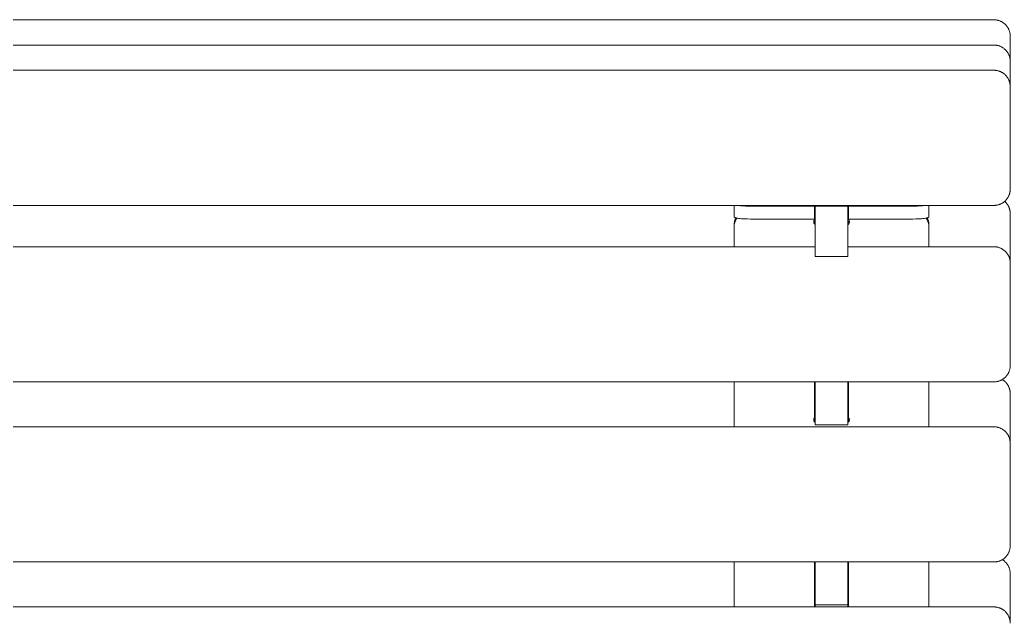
# Model space of a CAD drawing. Header units: millimetres. Extents: x -80 to 4518, y -398 to 2524.
# Drawn here: x 1391.8 to 1696.7, y 2295.6 to 2481.4 of the extents above; entities that cross this region are included whole.
import ezdxf

# ---------------------------------------------------------------- set-up
doc = ezdxf.new("R2010")
doc.units = ezdxf.units.MM
doc.layers.add('ZANO_R', color=7, linetype='Continuous', lineweight=0)

msp = doc.modelspace()

# ---------------------------------------------------------------- linework, layer by layer
at = {"layer": 'ZANO_R'}
for p, q in [((1103.86, 2481.4), (1397.77, 2481.4)), ((1397.77, 2481.4), (1691.68, 2481.4)), ((1691.68, 2481.4), (1691.85, 2481.4)), ((1691.85, 2481.4), (1692.02, 2481.39)), ((1692.02, 2481.39), (1692.19, 2481.38)), ((1692.19, 2481.38), (1692.36, 2481.35)), ((1692.36, 2481.35), (1692.53, 2481.33)), ((1692.53, 2481.33), (1692.69, 2481.3)), ((1692.69, 2481.3), (1692.86, 2481.26)), ((1692.86, 2481.26), (1693.02, 2481.22)), ((1693.02, 2481.22), (1693.19, 2481.17)), ((1693.19, 2481.17), (1693.35, 2481.11)), ((1693.35, 2481.11), (1693.51, 2481.05)), ((1693.51, 2481.05), (1693.67, 2480.99)), ((1693.67, 2480.99), (1693.82, 2480.92)), ((1693.82, 2480.92), (1693.98, 2480.84)), ((1693.98, 2480.84), (1694.13, 2480.76)), ((1694.13, 2480.76), (1694.27, 2480.67)), ((1694.27, 2480.67), (1694.42, 2480.58)), ((1694.42, 2480.58), (1694.56, 2480.49)), ((1694.56, 2480.49), (1694.7, 2480.39)), ((1694.7, 2480.39), (1694.83, 2480.28)), ((1694.83, 2480.28), (1694.96, 2480.17)), ((1694.96, 2480.17), (1695.09, 2480.06)), ((1695.09, 2480.06), (1695.21, 2479.94)), ((1695.21, 2479.94), (1695.33, 2479.81)), ((1695.33, 2479.81), (1695.44, 2479.69)), ((1695.44, 2479.69), (1695.55, 2479.56)), ((1695.55, 2479.56), (1695.66, 2479.42)), ((1695.66, 2479.42), (1695.76, 2479.28)), ((1695.76, 2479.28), (1695.86, 2479.14)), ((1695.86, 2479.14), (1695.95, 2479)), ((1695.95, 2479), (1696.03, 2478.85)), ((1696.03, 2478.85), (1696.12, 2478.7)), ((1696.12, 2478.7), (1696.19, 2478.55)), ((1696.19, 2478.55), (1696.26, 2478.39)), ((1696.26, 2478.39), (1696.33, 2478.24)), ((1696.33, 2478.24), (1696.39, 2478.08)), ((1696.39, 2478.08), (1696.44, 2477.91)), ((1696.44, 2477.91), (1696.49, 2477.75)), ((1696.49, 2477.75), (1696.53, 2477.59)), ((1696.53, 2477.59), (1696.57, 2477.42)), ((1696.57, 2477.42), (1696.6, 2477.25)), ((1696.6, 2477.25), (1696.63, 2477.08)), ((1696.63, 2477.08), (1696.65, 2476.91)), ((1696.65, 2476.91), (1696.66, 2476.74)), ((1696.66, 2476.74), (1696.67, 2476.57)), ((1696.67, 2476.57), (1696.68, 2476.4)), ((1696.68, 2472.52), (1696.68, 2476.4)), ((1103.86, 2473.63), (1397.77, 2473.63)), ((1397.77, 2473.63), (1691.68, 2473.63)), ((1691.68, 2473.63), (1691.85, 2473.63)), ((1691.85, 2473.63), (1692.02, 2473.62)), ((1692.02, 2473.62), (1692.19, 2473.61)), ((1692.19, 2473.61), (1692.36, 2473.59)), ((1692.36, 2473.59), (1692.53, 2473.56)), ((1692.53, 2473.56), (1692.69, 2473.53)), ((1692.69, 2473.53), (1692.86, 2473.49)), ((1692.86, 2473.49), (1693.02, 2473.45)), ((1693.02, 2473.45), (1693.19, 2473.4)), ((1693.19, 2473.4), (1693.35, 2473.34)), ((1693.35, 2473.34), (1693.51, 2473.28)), ((1693.51, 2473.28), (1693.67, 2473.22)), ((1693.67, 2473.22), (1693.82, 2473.15)), ((1693.82, 2473.15), (1693.98, 2473.07)), ((1693.98, 2473.07), (1694.13, 2472.99)), ((1694.13, 2472.99), (1694.27, 2472.9)), ((1694.27, 2472.9), (1694.42, 2472.81)), ((1694.42, 2472.81), (1694.56, 2472.72)), ((1694.56, 2472.72), (1694.7, 2472.62)), ((1694.7, 2472.62), (1694.83, 2472.51)), ((1694.83, 2472.51), (1694.96, 2472.4)), ((1694.96, 2472.4), (1695.09, 2472.29)), ((1695.09, 2472.29), (1695.21, 2472.17)), ((1695.21, 2472.17), (1695.33, 2472.05)), ((1695.33, 2472.05), (1695.44, 2471.92)), ((1695.44, 2471.92), (1695.55, 2471.79)), ((1695.55, 2471.79), (1695.66, 2471.65)), ((1695.66, 2471.65), (1695.76, 2471.52)), ((1695.76, 2471.52), (1695.86, 2471.37)), ((1695.86, 2471.37), (1695.95, 2471.23)), ((1695.95, 2471.23), (1696.03, 2471.08)), ((1696.03, 2471.08), (1696.12, 2470.93)), ((1696.12, 2470.93), (1696.19, 2470.78)), ((1696.19, 2470.78), (1696.26, 2470.62)), ((1696.26, 2470.62), (1696.33, 2470.47)), ((1696.33, 2470.47), (1696.39, 2470.31)), ((1696.39, 2470.31), (1696.44, 2470.14)), ((1696.44, 2470.14), (1696.49, 2469.98)), ((1696.49, 2469.98), (1696.53, 2469.82)), ((1696.53, 2469.82), (1696.57, 2469.65)), ((1696.57, 2469.65), (1696.6, 2469.48)), ((1696.68, 2468.75), (1696.68, 2472.52)), ((1696.6, 2469.48), (1696.63, 2469.31)), ((1696.63, 2469.31), (1696.65, 2469.14)), ((1696.65, 2469.14), (1696.66, 2468.97)), ((1696.66, 2468.97), (1696.67, 2468.8)), ((1696.67, 2468.8), (1696.68, 2468.63)), ((1696.68, 2464.75), (1696.68, 2468.63)), ((1103.86, 2465.86), (1397.77, 2465.86)), ((1397.77, 2465.86), (1691.68, 2465.86)), ((1691.68, 2465.86), (1691.85, 2465.86)), ((1691.85, 2465.86), (1692.02, 2465.85)), ((1692.02, 2465.85), (1692.19, 2465.84)), ((1692.19, 2465.84), (1692.36, 2465.82)), ((1692.36, 2465.82), (1692.53, 2465.79)), ((1692.53, 2465.79), (1692.69, 2465.76)), ((1692.69, 2465.76), (1692.86, 2465.72)), ((1692.86, 2465.72), (1693.02, 2465.68)), ((1693.02, 2465.68), (1693.19, 2465.63)), ((1693.19, 2465.63), (1693.35, 2465.57)), ((1693.35, 2465.57), (1693.51, 2465.51)), ((1693.51, 2465.51), (1693.67, 2465.45)), ((1693.67, 2465.45), (1693.82, 2465.38)), ((1693.82, 2465.38), (1693.98, 2465.3)), ((1693.98, 2465.3), (1694.13, 2465.22)), ((1694.13, 2465.22), (1694.27, 2465.14)), ((1694.27, 2465.14), (1694.42, 2465.04)), ((1694.42, 2465.04), (1694.56, 2464.95)), ((1694.56, 2464.95), (1694.7, 2464.85)), ((1694.7, 2464.85), (1694.83, 2464.74)), ((1694.83, 2464.74), (1694.96, 2464.63)), ((1694.96, 2464.63), (1695.09, 2464.52)), ((1695.09, 2464.52), (1695.21, 2464.4)), ((1695.21, 2464.4), (1695.33, 2464.28)), ((1695.33, 2464.28), (1695.44, 2464.15)), ((1695.44, 2464.15), (1695.55, 2464.02)), ((1695.55, 2464.02), (1695.66, 2463.88)), ((1695.66, 2463.88), (1695.76, 2463.75)), ((1695.76, 2463.75), (1695.86, 2463.61)), ((1695.86, 2463.61), (1695.95, 2463.46)), ((1696.68, 2460.98), (1696.68, 2464.75)), ((1695.95, 2463.46), (1696.03, 2463.31)), ((1696.03, 2463.31), (1696.12, 2463.16)), ((1696.12, 2463.16), (1696.19, 2463.01)), ((1696.19, 2463.01), (1696.26, 2462.86)), ((1696.26, 2462.86), (1696.33, 2462.7)), ((1696.33, 2462.7), (1696.39, 2462.54)), ((1696.39, 2462.54), (1696.44, 2462.38)), ((1696.44, 2462.38), (1696.49, 2462.21)), ((1696.49, 2462.21), (1696.53, 2462.05)), ((1696.53, 2462.05), (1696.57, 2461.88)), ((1696.57, 2461.88), (1696.6, 2461.71)), ((1696.6, 2461.71), (1696.63, 2461.54)), ((1696.63, 2461.54), (1696.65, 2461.37)), ((1696.65, 2461.37), (1696.66, 2461.2)), ((1696.66, 2461.2), (1696.67, 2461.03)), ((1696.67, 2461.03), (1696.68, 2460.86)), ((1696.68, 2456.98), (1696.68, 2460.86)), ((1696.68, 2429.25), (1696.68, 2456.98)), ((1696.12, 2426.95), (1696.03, 2426.8)), ((1696.19, 2427.1), (1696.12, 2426.95)), ((1696.26, 2427.26), (1696.19, 2427.1)), ((1696.33, 2427.41), (1696.26, 2427.26)), ((1696.39, 2427.57), (1696.33, 2427.41)), ((1696.44, 2427.74), (1696.39, 2427.57)), ((1696.49, 2427.9), (1696.44, 2427.74)), ((1696.53, 2428.07), (1696.49, 2427.9)), ((1696.57, 2428.23), (1696.53, 2428.07)), ((1696.6, 2428.4), (1696.57, 2428.23)), ((1696.63, 2428.57), (1696.6, 2428.4)), ((1696.65, 2428.74), (1696.63, 2428.57)), ((1696.66, 2428.91), (1696.65, 2428.74)), ((1696.67, 2429.08), (1696.66, 2428.91)), ((1696.68, 2429.25), (1696.67, 2429.08)), ((1397.77, 2424.25), (1103.86, 2424.25)), ((1691.68, 2424.25), (1397.77, 2424.25)), ((1611.68, 2420.75), (1611.68, 2424.25)), ((1612.96, 2424.25), (1613.7, 2424.16)), ((1613.7, 2424.16), (1614.44, 2424.09)), ((1614.44, 2424.09), (1615.19, 2424.05)), ((1615.19, 2424.05), (1615.93, 2424.02)), ((1615.93, 2424.02), (1616.68, 2424.02)), ((1616.68, 2424.02), (1636.48, 2424.02)), ((1636.48, 2424.02), (1636.48, 2424.25)), ((1636.48, 2424.02), (1636.48, 2420.06)), ((1636.68, 2424.02), (1636.68, 2424.25)), ((1636.68, 2411.15), (1636.68, 2424.02)), ((1646.68, 2424.02), (1636.68, 2424.02)), ((1646.68, 2424.02), (1646.68, 2424.25)), ((1646.68, 2411.15), (1646.68, 2424.02)), ((1646.88, 2424.25), (1646.88, 2424.02)), ((1646.88, 2420.06), (1646.88, 2424.02)), ((1646.88, 2424.02), (1666.68, 2424.02)), ((1666.68, 2424.02), (1667.42, 2424.02)), ((1667.42, 2424.02), (1668.16, 2424.05)), ((1668.16, 2424.05), (1668.91, 2424.09)), ((1668.91, 2424.09), (1669.65, 2424.16)), ((1669.65, 2424.16), (1670.39, 2424.25)), ((1671.68, 2424.25), (1671.68, 2420.75)), ((1691.85, 2424.25), (1691.68, 2424.25)), ((1692.02, 2424.26), (1691.85, 2424.25)), ((1692.19, 2424.28), (1692.02, 2424.26)), ((1692.36, 2424.3), (1692.19, 2424.28)), ((1692.53, 2424.32), (1692.36, 2424.3)), ((1692.69, 2424.35), (1692.53, 2424.32)), ((1692.86, 2424.39), (1692.69, 2424.35)), ((1693.02, 2424.43), (1692.86, 2424.39)), ((1693.19, 2424.48), (1693.02, 2424.43)), ((1693.35, 2424.54), (1693.19, 2424.48)), ((1693.51, 2424.6), (1693.35, 2424.54)), ((1693.67, 2424.66), (1693.51, 2424.6)), ((1693.82, 2424.73), (1693.67, 2424.66)), ((1693.98, 2424.81), (1693.82, 2424.73)), ((1694.13, 2424.89), (1693.98, 2424.81)), ((1694.27, 2424.98), (1694.13, 2424.89)), ((1694.42, 2425.07), (1694.27, 2424.98)), ((1694.56, 2425.16), (1694.42, 2425.07)), ((1694.7, 2425.27), (1694.56, 2425.16)), ((1694.83, 2425.37), (1694.7, 2425.27)), ((1694.96, 2425.48), (1694.83, 2425.37)), ((1695.09, 2425.6), (1694.96, 2425.48)), ((1695.01, 2425.52), (1695.13, 2425.41)), ((1695.21, 2425.71), (1695.09, 2425.6)), ((1695.13, 2425.41), (1695.25, 2425.29)), ((1695.33, 2425.84), (1695.21, 2425.71)), ((1695.25, 2425.29), (1695.37, 2425.17)), ((1695.44, 2425.96), (1695.33, 2425.84)), ((1695.37, 2425.17), (1695.48, 2425.04)), ((1695.55, 2426.09), (1695.44, 2425.96)), ((1695.48, 2425.04), (1695.59, 2424.91)), ((1695.66, 2426.23), (1695.55, 2426.09)), ((1695.59, 2424.91), (1695.69, 2424.78)), ((1695.76, 2426.37), (1695.66, 2426.23)), ((1695.69, 2424.78), (1695.79, 2424.64)), ((1695.86, 2426.51), (1695.76, 2426.37)), ((1695.79, 2424.64), (1695.88, 2424.5)), ((1695.95, 2426.65), (1695.86, 2426.51)), ((1695.88, 2424.5), (1695.97, 2424.36)), ((1696.03, 2426.8), (1695.95, 2426.65)), ((1695.97, 2424.36), (1696.05, 2424.21)), ((1696.05, 2424.21), (1696.13, 2424.06)), ((1696.13, 2424.06), (1696.21, 2423.91)), ((1696.21, 2423.91), (1696.27, 2423.76)), ((1696.27, 2423.76), (1696.34, 2423.6)), ((1696.34, 2423.6), (1696.4, 2423.45)), ((1696.4, 2423.45), (1696.45, 2423.29)), ((1696.45, 2423.29), (1696.5, 2423.12)), ((1696.5, 2423.12), (1696.54, 2422.96)), ((1696.54, 2422.96), (1696.57, 2422.8)), ((1696.57, 2422.8), (1696.61, 2422.63)), ((1696.61, 2422.63), (1696.63, 2422.47)), ((1696.63, 2422.47), (1696.65, 2422.3)), ((1696.65, 2422.3), (1696.66, 2422.13)), ((1696.66, 2422.13), (1696.67, 2421.96)), ((1696.67, 2421.96), (1696.68, 2421.79)), ((1696.68, 2417.91), (1696.68, 2421.79)), ((1611.68, 2420.75), (1611.68, 2420.75)), ((1611.68, 2420.75), (1611.68, 2420.74)), ((1611.68, 2420.74), (1611.68, 2420.74)), ((1611.68, 2420.74), (1611.68, 2420.74)), ((1611.68, 2420.74), (1611.68, 2420.73)), ((1611.68, 2420.73), (1611.68, 2420.73)), ((1611.68, 2420.73), (1611.68, 2420.73)), ((1611.68, 2420.73), (1611.68, 2420.72)), ((1611.68, 2420.72), (1611.68, 2420.72)), ((1611.68, 2420.72), (1611.68, 2420.71)), ((1611.68, 2420.71), (1611.69, 2420.71)), ((1611.68, 2418.27), (1611.69, 2418.43)), ((1611.68, 2418.11), (1611.68, 2418.27)), ((1611.68, 2417.66), (1611.68, 2418.11)), ((1611.68, 2417.72), (1611.69, 2417.88)), ((1611.69, 2420.71), (1611.69, 2420.71)), ((1611.69, 2420.71), (1611.69, 2420.7)), ((1611.69, 2420.7), (1611.69, 2420.7)), ((1611.69, 2420.7), (1611.69, 2420.69)), ((1611.69, 2420.69), (1611.7, 2420.69)), ((1611.69, 2418.43), (1611.7, 2418.59)), ((1611.69, 2417.88), (1611.7, 2418.05)), ((1611.7, 2420.69), (1611.7, 2420.69)), ((1611.7, 2420.69), (1611.7, 2420.68)), ((1611.7, 2420.68), (1611.7, 2420.68)), ((1611.7, 2420.68), (1611.71, 2420.67)), ((1611.7, 2418.59), (1611.72, 2418.75)), ((1611.7, 2418.05), (1611.72, 2418.21)), ((1611.71, 2420.67), (1611.71, 2420.67)), ((1611.71, 2420.67), (1611.71, 2420.67)), ((1611.71, 2420.67), (1611.72, 2420.66)), ((1611.72, 2420.66), (1611.72, 2420.66)), ((1611.72, 2420.66), (1611.73, 2420.65)), ((1611.72, 2418.75), (1611.74, 2418.91)), ((1611.72, 2418.21), (1611.75, 2418.38)), ((1611.73, 2420.65), (1611.73, 2420.65)), ((1611.73, 2420.65), (1611.73, 2420.65)), ((1611.73, 2420.65), (1611.74, 2420.64)), ((1611.74, 2420.64), (1611.74, 2420.64)), ((1611.74, 2420.64), (1611.75, 2420.63)), ((1611.74, 2418.91), (1611.77, 2419.07)), ((1611.75, 2420.63), (1611.76, 2420.63)), ((1611.75, 2418.38), (1611.78, 2418.54)), ((1611.76, 2420.63), (1611.77, 2420.62)), ((1611.77, 2420.62), (1611.78, 2420.61)), ((1611.77, 2419.07), (1611.8, 2419.23)), ((1611.78, 2420.61), (1611.79, 2420.6)), ((1611.78, 2418.54), (1611.81, 2418.7)), ((1611.79, 2420.6), (1611.81, 2420.59)), ((1611.8, 2419.23), (1611.84, 2419.38)), ((1611.81, 2420.59), (1611.82, 2420.59)), ((1611.81, 2418.7), (1611.85, 2418.86)), ((1611.82, 2420.59), (1611.84, 2420.58)), ((1611.84, 2420.58), (1611.85, 2420.57)), ((1611.84, 2419.38), (1611.89, 2419.54)), ((1611.85, 2420.57), (1611.87, 2420.56)), ((1611.85, 2418.86), (1611.9, 2419.02)), ((1611.87, 2420.56), (1611.9, 2420.55)), ((1611.89, 2419.54), (1611.94, 2419.69)), ((1611.9, 2420.55), (1611.94, 2420.53)), ((1611.9, 2419.02), (1611.95, 2419.18)), ((1611.94, 2420.53), (1611.98, 2420.51)), ((1611.94, 2419.69), (1611.99, 2419.84)), ((1611.95, 2419.18), (1612.01, 2419.34)), ((1611.98, 2420.51), (1612.03, 2420.5)), ((1611.99, 2419.84), (1612.05, 2419.99)), ((1612.01, 2419.34), (1612.07, 2419.49)), ((1612.03, 2420.5), (1612.07, 2420.48)), ((1612.05, 2419.99), (1612.12, 2420.14)), ((1612.07, 2420.48), (1612.12, 2420.47)), ((1612.07, 2419.49), (1612.14, 2419.64)), ((1612.12, 2420.47), (1612.23, 2420.43)), ((1612.12, 2420.14), (1612.18, 2420.28)), ((1612.14, 2419.64), (1612.22, 2419.79)), ((1612.18, 2420.28), (1612.26, 2420.43)), ((1612.22, 2419.79), (1612.29, 2419.94)), ((1612.23, 2420.43), (1612.36, 2420.4)), ((1612.29, 2419.94), (1612.38, 2420.08)), ((1612.36, 2420.4), (1612.49, 2420.37)), ((1612.38, 2420.08), (1612.46, 2420.22)), ((1612.46, 2420.22), (1612.56, 2420.36)), ((1612.49, 2420.37), (1612.64, 2420.34)), ((1612.64, 2420.34), (1612.79, 2420.32)), ((1612.79, 2420.32), (1613.14, 2420.26)), ((1613.14, 2420.26), (1613.52, 2420.21)), ((1613.52, 2420.21), (1613.94, 2420.17)), ((1613.94, 2420.17), (1614.38, 2420.14)), ((1614.38, 2420.14), (1614.84, 2420.11)), ((1614.84, 2420.11), (1615.77, 2420.07)), ((1615.77, 2420.07), (1616.68, 2420.06)), ((1616.68, 2420.06), (1636.48, 2420.06)), ((1636.19, 2419.24), (1636.18, 2419.21)), ((1636.18, 2419.21), (1636.18, 2419.17)), ((1636.18, 2419.17), (1636.18, 2419.14)), ((1636.18, 2419.14), (1636.18, 2419.1)), ((1636.18, 2419.1), (1636.19, 2419.07)), ((1636.2, 2419.31), (1636.19, 2419.27)), ((1636.19, 2419.27), (1636.19, 2419.24)), ((1636.19, 2419.07), (1636.19, 2419.04)), ((1636.19, 2419.04), (1636.19, 2419)), ((1636.19, 2419), (1636.2, 2418.97)), ((1636.21, 2419.37), (1636.2, 2419.34)), ((1636.2, 2419.34), (1636.2, 2419.31)), ((1636.2, 2418.97), (1636.21, 2418.93)), ((1636.22, 2419.41), (1636.21, 2419.37)), ((1636.21, 2418.93), (1636.21, 2418.9)), ((1636.21, 2418.9), (1636.22, 2418.87)), ((1636.23, 2419.44), (1636.22, 2419.41)), ((1636.22, 2419.42), (1636.23, 2419.39)), ((1636.22, 2418.87), (1636.23, 2418.84)), ((1636.24, 2419.47), (1636.23, 2419.44)), ((1636.23, 2419.39), (1636.24, 2419.36)), ((1636.23, 2418.84), (1636.24, 2418.8)), ((1636.25, 2419.5), (1636.24, 2419.47)), ((1636.24, 2419.36), (1636.26, 2419.33)), ((1636.24, 2418.8), (1636.26, 2418.77)), ((1636.26, 2419.54), (1636.25, 2419.5)), ((1636.28, 2419.57), (1636.26, 2419.54)), ((1636.26, 2419.33), (1636.27, 2419.29)), ((1636.26, 2418.77), (1636.27, 2418.74)), ((1636.27, 2419.29), (1636.29, 2419.26)), ((1636.27, 2418.74), (1636.28, 2418.71)), ((1636.29, 2419.6), (1636.28, 2419.57)), ((1636.28, 2418.71), (1636.3, 2418.68)), ((1636.31, 2419.63), (1636.29, 2419.6)), ((1636.29, 2419.26), (1636.3, 2419.23)), ((1636.3, 2419.23), (1636.32, 2419.2)), ((1636.3, 2418.68), (1636.32, 2418.65)), ((1636.33, 2419.66), (1636.31, 2419.63)), ((1636.32, 2419.2), (1636.34, 2419.17)), ((1636.32, 2418.65), (1636.33, 2418.62)), ((1636.35, 2419.69), (1636.33, 2419.66)), ((1636.33, 2418.62), (1636.35, 2418.59)), ((1636.34, 2419.17), (1636.35, 2419.15)), ((1636.37, 2419.71), (1636.35, 2419.69)), ((1636.35, 2419.15), (1636.37, 2419.12)), ((1636.35, 2418.59), (1636.37, 2418.56)), ((1636.39, 2419.74), (1636.37, 2419.71)), ((1636.37, 2419.12), (1636.39, 2419.09)), ((1636.37, 2418.56), (1636.39, 2418.54)), ((1636.41, 2419.77), (1636.39, 2419.74)), ((1636.39, 2419.09), (1636.42, 2419.06)), ((1636.39, 2418.54), (1636.42, 2418.51)), ((1636.43, 2419.79), (1636.41, 2419.77)), ((1636.42, 2419.06), (1636.44, 2419.04)), ((1636.42, 2418.51), (1636.44, 2418.48)), ((1636.45, 2419.82), (1636.43, 2419.79)), ((1636.44, 2419.04), (1636.46, 2419.01)), ((1636.44, 2418.48), (1636.46, 2418.46)), ((1636.48, 2419.84), (1636.45, 2419.82)), ((1636.46, 2419.01), (1636.49, 2418.99)), ((1636.46, 2418.46), (1636.49, 2418.43)), ((1636.48, 2420.06), (1636.48, 2419.84)), ((1636.49, 2418.99), (1636.51, 2418.97)), ((1636.49, 2418.43), (1636.51, 2418.41)), ((1636.51, 2418.97), (1636.54, 2418.94)), ((1636.51, 2418.41), (1636.54, 2418.39)), ((1636.54, 2418.94), (1636.56, 2418.92)), ((1636.54, 2418.39), (1636.56, 2418.37)), ((1636.56, 2418.92), (1636.59, 2418.9)), ((1636.56, 2418.37), (1636.59, 2418.35)), ((1636.59, 2418.9), (1636.62, 2418.88)), ((1636.59, 2418.35), (1636.62, 2418.33)), ((1636.62, 2418.88), (1636.65, 2418.86)), ((1636.62, 2418.33), (1636.65, 2418.31)), ((1636.65, 2418.86), (1636.68, 2418.85)), ((1636.65, 2418.31), (1636.68, 2418.29)), ((1646.68, 2418.85), (1646.71, 2418.86)), ((1646.68, 2418.29), (1646.71, 2418.31)), ((1646.71, 2418.86), (1646.73, 2418.88)), ((1646.71, 2418.31), (1646.73, 2418.33)), ((1646.73, 2418.88), (1646.76, 2418.9)), ((1646.73, 2418.33), (1646.76, 2418.35)), ((1646.76, 2418.9), (1646.79, 2418.92)), ((1646.76, 2418.35), (1646.79, 2418.37)), ((1646.79, 2418.92), (1646.82, 2418.94)), ((1646.79, 2418.37), (1646.82, 2418.39)), ((1646.82, 2418.94), (1646.84, 2418.97)), ((1646.82, 2418.39), (1646.84, 2418.41)), ((1646.84, 2418.97), (1646.87, 2418.99)), ((1646.84, 2418.41), (1646.87, 2418.43)), ((1646.87, 2418.99), (1646.89, 2419.01)), ((1646.87, 2418.43), (1646.89, 2418.46)), ((1646.88, 2419.84), (1646.88, 2420.06)), ((1646.88, 2420.06), (1666.68, 2420.06)), ((1646.9, 2419.82), (1646.88, 2419.84)), ((1646.89, 2419.01), (1646.91, 2419.04)), ((1646.89, 2418.46), (1646.91, 2418.48)), ((1646.92, 2419.79), (1646.9, 2419.82)), ((1646.91, 2419.04), (1646.94, 2419.06)), ((1646.91, 2418.48), (1646.94, 2418.51)), ((1646.94, 2419.77), (1646.92, 2419.79)), ((1646.97, 2419.74), (1646.94, 2419.77)), ((1646.94, 2419.06), (1646.96, 2419.09)), ((1646.94, 2418.51), (1646.96, 2418.54)), ((1646.96, 2419.09), (1646.98, 2419.12)), ((1646.96, 2418.54), (1646.98, 2418.56)), ((1646.99, 2419.71), (1646.97, 2419.74)), ((1646.98, 2419.12), (1647, 2419.15)), ((1646.98, 2418.56), (1647, 2418.59)), ((1647.01, 2419.69), (1646.99, 2419.71)), ((1647, 2419.15), (1647.02, 2419.17)), ((1647, 2418.59), (1647.02, 2418.62)), ((1647.02, 2419.66), (1647.01, 2419.69)), ((1647.04, 2419.63), (1647.02, 2419.66)), ((1647.02, 2419.17), (1647.03, 2419.2)), ((1647.02, 2418.62), (1647.03, 2418.65)), ((1647.03, 2419.2), (1647.05, 2419.23)), ((1647.06, 2419.6), (1647.04, 2419.63)), ((1647.03, 2418.65), (1647.05, 2418.68)), ((1647.05, 2419.23), (1647.07, 2419.26)), ((1647.05, 2418.68), (1647.07, 2418.71)), ((1647.07, 2419.57), (1647.06, 2419.6)), ((1647.09, 2419.54), (1647.07, 2419.57)), ((1647.07, 2419.26), (1647.08, 2419.29)), ((1647.07, 2418.71), (1647.08, 2418.74)), ((1647.08, 2419.29), (1647.09, 2419.33)), ((1647.08, 2418.74), (1647.1, 2418.77)), ((1647.1, 2419.5), (1647.09, 2419.54)), ((1647.09, 2419.33), (1647.11, 2419.36)), ((1647.11, 2419.47), (1647.1, 2419.5)), ((1647.1, 2418.77), (1647.11, 2418.8)), ((1647.12, 2419.44), (1647.11, 2419.47)), ((1647.11, 2419.36), (1647.12, 2419.39)), ((1647.11, 2418.8), (1647.12, 2418.84)), ((1647.13, 2419.41), (1647.12, 2419.44)), ((1647.12, 2419.39), (1647.13, 2419.42)), ((1647.12, 2418.84), (1647.13, 2418.87)), ((1647.14, 2419.37), (1647.13, 2419.41)), ((1647.13, 2418.87), (1647.14, 2418.9)), ((1647.15, 2419.34), (1647.14, 2419.37)), ((1647.14, 2418.9), (1647.15, 2418.93)), ((1647.15, 2419.31), (1647.15, 2419.34)), ((1647.16, 2419.27), (1647.15, 2419.31)), ((1647.15, 2418.97), (1647.16, 2419)), ((1647.15, 2418.93), (1647.15, 2418.97)), ((1647.16, 2419.24), (1647.16, 2419.27)), ((1647.17, 2419.21), (1647.16, 2419.24)), ((1647.16, 2419.04), (1647.17, 2419.07)), ((1647.16, 2419), (1647.16, 2419.04)), ((1647.17, 2419.17), (1647.17, 2419.21)), ((1647.17, 2419.14), (1647.17, 2419.17)), ((1647.17, 2419.1), (1647.17, 2419.14)), ((1647.17, 2419.07), (1647.17, 2419.1)), ((1666.68, 2420.06), (1667.59, 2420.07)), ((1667.59, 2420.07), (1668.52, 2420.11)), ((1668.52, 2420.11), (1668.97, 2420.14)), ((1668.97, 2420.14), (1669.41, 2420.17)), ((1669.41, 2420.17), (1669.83, 2420.21)), ((1669.83, 2420.21), (1670.21, 2420.26)), ((1670.21, 2420.26), (1670.56, 2420.32)), ((1670.56, 2420.32), (1670.71, 2420.34)), ((1670.71, 2420.34), (1670.86, 2420.37)), ((1670.8, 2420.36), (1670.89, 2420.22)), ((1670.86, 2420.37), (1671, 2420.4)), ((1670.89, 2420.22), (1670.98, 2420.08)), ((1670.98, 2420.08), (1671.06, 2419.94)), ((1671, 2420.4), (1671.12, 2420.43)), ((1671.06, 2419.94), (1671.14, 2419.79)), ((1671.09, 2420.43), (1671.17, 2420.28)), ((1671.12, 2420.43), (1671.23, 2420.47)), ((1671.14, 2419.79), (1671.21, 2419.64)), ((1671.17, 2420.28), (1671.24, 2420.14)), ((1671.21, 2419.64), (1671.28, 2419.49)), ((1671.23, 2420.47), (1671.28, 2420.48)), ((1671.24, 2420.14), (1671.3, 2419.99)), ((1671.28, 2420.48), (1671.32, 2420.5)), ((1671.28, 2419.49), (1671.34, 2419.34)), ((1671.3, 2419.99), (1671.36, 2419.84)), ((1671.32, 2420.5), (1671.37, 2420.51)), ((1671.34, 2419.34), (1671.4, 2419.18)), ((1671.36, 2419.84), (1671.41, 2419.69)), ((1671.37, 2420.51), (1671.41, 2420.53)), ((1671.4, 2419.18), (1671.45, 2419.02)), ((1671.41, 2420.53), (1671.45, 2420.55)), ((1671.41, 2419.69), (1671.46, 2419.54)), ((1671.45, 2420.55), (1671.48, 2420.56)), ((1671.45, 2419.02), (1671.5, 2418.86)), ((1671.46, 2419.54), (1671.51, 2419.38)), ((1671.48, 2420.56), (1671.5, 2420.57)), ((1671.5, 2420.57), (1671.51, 2420.58)), ((1671.5, 2418.86), (1671.54, 2418.7)), ((1671.51, 2420.58), (1671.53, 2420.59)), ((1671.51, 2419.38), (1671.55, 2419.23)), ((1671.53, 2420.59), (1671.54, 2420.59)), ((1671.54, 2420.59), (1671.56, 2420.6)), ((1671.54, 2418.7), (1671.58, 2418.54)), ((1671.55, 2419.23), (1671.58, 2419.07)), ((1671.56, 2420.6), (1671.57, 2420.61)), ((1671.57, 2420.61), (1671.58, 2420.62)), ((1671.58, 2420.62), (1671.59, 2420.63)), ((1671.58, 2419.07), (1671.61, 2418.91)), ((1671.58, 2418.54), (1671.61, 2418.38)), ((1671.59, 2420.63), (1671.6, 2420.63)), ((1671.6, 2420.63), (1671.61, 2420.64)), ((1671.61, 2420.64), (1671.62, 2420.65)), ((1671.61, 2420.64), (1671.61, 2420.64)), ((1671.61, 2418.91), (1671.63, 2418.75)), ((1671.61, 2418.38), (1671.63, 2418.21)), ((1671.62, 2420.65), (1671.62, 2420.65)), ((1671.62, 2420.65), (1671.63, 2420.65)), ((1671.63, 2420.66), (1671.64, 2420.67)), ((1671.63, 2420.65), (1671.63, 2420.66)), ((1671.63, 2420.66), (1671.63, 2420.66)), ((1671.63, 2418.75), (1671.65, 2418.59)), ((1671.63, 2418.21), (1671.65, 2418.05)), ((1671.64, 2420.67), (1671.65, 2420.68)), ((1671.64, 2420.67), (1671.64, 2420.67)), ((1671.64, 2420.67), (1671.64, 2420.67)), ((1671.65, 2420.68), (1671.65, 2420.69)), ((1671.65, 2420.69), (1671.66, 2420.69)), ((1671.65, 2420.68), (1671.65, 2420.68)), ((1671.65, 2418.59), (1671.67, 2418.43)), ((1671.65, 2418.05), (1671.66, 2417.88)), ((1671.66, 2420.7), (1671.66, 2420.71)), ((1671.66, 2420.71), (1671.67, 2420.71)), ((1671.66, 2420.69), (1671.66, 2420.7)), ((1671.66, 2420.7), (1671.66, 2420.7)), ((1671.66, 2420.69), (1671.66, 2420.69)), ((1671.66, 2417.88), (1671.67, 2417.72)), ((1671.67, 2420.73), (1671.67, 2420.74)), ((1671.67, 2420.74), (1671.68, 2420.74)), ((1671.67, 2420.72), (1671.67, 2420.73)), ((1671.67, 2420.73), (1671.67, 2420.73)), ((1671.67, 2420.73), (1671.67, 2420.73)), ((1671.67, 2420.71), (1671.67, 2420.72)), ((1671.67, 2420.72), (1671.67, 2420.72)), ((1671.67, 2420.71), (1671.67, 2420.71)), ((1671.67, 2418.43), (1671.67, 2418.27)), ((1671.67, 2418.27), (1671.68, 2418.11)), ((1671.68, 2420.74), (1671.68, 2420.75)), ((1671.68, 2420.75), (1671.68, 2420.75)), ((1671.68, 2420.74), (1671.68, 2420.74)), ((1671.68, 2418.11), (1671.68, 2417.66)), ((1696.68, 2406.65), (1696.68, 2417.91)), ((1611.68, 2417.55), (1611.68, 2417.72)), ((1611.68, 2411.53), (1611.68, 2417.55)), ((1671.67, 2417.72), (1671.68, 2417.55)), ((1671.68, 2417.55), (1671.68, 2411.53)), ((1158.86, 2411.53), (1397.77, 2411.53)), ((1397.77, 2411.53), (1636.68, 2411.53)), ((1636.68, 2409.29), (1636.68, 2411.15)), ((1636.68, 2408.73), (1636.68, 2409.29)), ((1636.68, 2408.6), (1636.68, 2408.73)), ((1646.68, 2411.53), (1691.68, 2411.53)), ((1646.68, 2409.29), (1646.68, 2411.15)), ((1646.68, 2408.73), (1646.68, 2409.29)), ((1646.68, 2408.6), (1646.68, 2408.73)), ((1691.68, 2411.53), (1691.85, 2411.53)), ((1691.85, 2411.53), (1692.02, 2411.52)), ((1692.02, 2411.52), (1692.19, 2411.51)), ((1692.19, 2411.51), (1692.36, 2411.49)), ((1692.36, 2411.49), (1692.53, 2411.46)), ((1692.53, 2411.46), (1692.69, 2411.43)), ((1692.69, 2411.43), (1692.86, 2411.39)), ((1692.86, 2411.39), (1693.02, 2411.35)), ((1693.02, 2411.35), (1693.19, 2411.3)), ((1693.19, 2411.3), (1693.35, 2411.24)), ((1693.35, 2411.24), (1693.51, 2411.19)), ((1693.51, 2411.19), (1693.67, 2411.12)), ((1693.67, 2411.12), (1693.82, 2411.05)), ((1693.82, 2411.05), (1693.98, 2410.97)), ((1693.98, 2410.97), (1694.13, 2410.89)), ((1694.13, 2410.89), (1694.27, 2410.81)), ((1694.27, 2410.81), (1694.42, 2410.71)), ((1694.42, 2410.71), (1694.56, 2410.62)), ((1694.56, 2410.62), (1694.7, 2410.52)), ((1694.7, 2410.52), (1694.83, 2410.41)), ((1694.83, 2410.41), (1694.96, 2410.3)), ((1694.96, 2410.3), (1695.09, 2410.19)), ((1695.09, 2410.19), (1695.21, 2410.07)), ((1695.21, 2410.07), (1695.33, 2409.95)), ((1695.33, 2409.95), (1695.44, 2409.82)), ((1695.44, 2409.82), (1695.55, 2409.69)), ((1695.55, 2409.69), (1695.66, 2409.55)), ((1695.66, 2409.55), (1695.76, 2409.42)), ((1695.76, 2409.42), (1695.86, 2409.28)), ((1695.86, 2409.28), (1695.95, 2409.13)), ((1695.95, 2409.13), (1696.03, 2408.98)), ((1696.03, 2408.98), (1696.12, 2408.83)), ((1696.12, 2408.83), (1696.19, 2408.68)), ((1696.19, 2408.68), (1696.26, 2408.53)), ((1636.68, 2408.57), (1636.68, 2408.6)), ((1636.68, 2408.56), (1636.68, 2408.57)), ((1636.68, 2408.56), (1646.68, 2408.56)), ((1636.68, 2408.56), (1636.68, 2408.56)), ((1636.68, 2408.56), (1636.68, 2408.56)), ((1636.68, 2408.56), (1636.68, 2408.56)), ((1636.68, 2408.56), (1636.68, 2408.56)), ((1646.68, 2408.57), (1646.68, 2408.6)), ((1646.68, 2408.56), (1646.68, 2408.57)), ((1646.68, 2408.56), (1646.68, 2408.56)), ((1646.68, 2408.56), (1646.68, 2408.56)), ((1646.68, 2408.56), (1646.68, 2408.56)), ((1646.68, 2408.56), (1646.68, 2408.56)), ((1696.26, 2408.53), (1696.33, 2408.37)), ((1696.33, 2408.37), (1696.39, 2408.21)), ((1696.39, 2408.21), (1696.44, 2408.05)), ((1696.44, 2408.05), (1696.49, 2407.88)), ((1696.49, 2407.88), (1696.53, 2407.72)), ((1696.53, 2407.72), (1696.57, 2407.55)), ((1696.57, 2407.55), (1696.6, 2407.38)), ((1696.6, 2407.38), (1696.63, 2407.21)), ((1696.63, 2407.21), (1696.65, 2407.05)), ((1696.65, 2407.05), (1696.66, 2406.87)), ((1696.66, 2406.87), (1696.67, 2406.7)), ((1696.67, 2406.7), (1696.68, 2406.53)), ((1696.68, 2402.65), (1696.68, 2406.53)), ((1696.68, 2374.92), (1696.68, 2402.65)), ((1695.76, 2372.04), (1695.66, 2371.9)), ((1695.86, 2372.18), (1695.76, 2372.04)), ((1695.95, 2372.32), (1695.86, 2372.18)), ((1696.03, 2372.47), (1695.95, 2372.32)), ((1696.12, 2372.62), (1696.03, 2372.47)), ((1696.19, 2372.77), (1696.12, 2372.62)), ((1696.26, 2372.93), (1696.19, 2372.77)), ((1696.33, 2373.09), (1696.26, 2372.93)), ((1696.39, 2373.25), (1696.33, 2373.09)), ((1696.44, 2373.41), (1696.39, 2373.25)), ((1696.49, 2373.57), (1696.44, 2373.41)), ((1696.53, 2373.74), (1696.49, 2373.57)), ((1696.57, 2373.9), (1696.53, 2373.74)), ((1696.6, 2374.07), (1696.57, 2373.9)), ((1696.63, 2374.24), (1696.6, 2374.07)), ((1696.65, 2374.41), (1696.63, 2374.24)), ((1696.66, 2374.58), (1696.65, 2374.41)), ((1696.67, 2374.75), (1696.66, 2374.58)), ((1696.68, 2374.92), (1696.67, 2374.75)), ((1397.77, 2369.92), (1103.86, 2369.92)), ((1691.68, 2369.92), (1397.77, 2369.92)), ((1611.68, 2369.92), (1611.68, 2356.08)), ((1636.48, 2358.91), (1636.48, 2369.92)), ((1636.68, 2369.2), (1636.68, 2369.92)), ((1636.68, 2359.29), (1636.68, 2369.2)), ((1646.68, 2369.2), (1646.68, 2369.92)), ((1646.68, 2359.29), (1646.68, 2369.2)), ((1646.88, 2369.92), (1646.88, 2358.91)), ((1671.68, 2356.08), (1671.68, 2369.92)), ((1691.85, 2369.92), (1691.68, 2369.92)), ((1692.02, 2369.93), (1691.85, 2369.92)), ((1692.19, 2369.95), (1692.02, 2369.93)), ((1692.36, 2369.97), (1692.19, 2369.95)), ((1692.53, 2369.99), (1692.36, 2369.97)), ((1692.69, 2370.02), (1692.53, 2369.99)), ((1692.86, 2370.06), (1692.69, 2370.02)), ((1693.02, 2370.11), (1692.86, 2370.06)), ((1693.19, 2370.15), (1693.02, 2370.11)), ((1693.35, 2370.21), (1693.19, 2370.15)), ((1693.51, 2370.27), (1693.35, 2370.21)), ((1693.67, 2370.33), (1693.51, 2370.27)), ((1693.82, 2370.4), (1693.67, 2370.33)), ((1693.98, 2370.48), (1693.82, 2370.4)), ((1694.13, 2370.56), (1693.98, 2370.48)), ((1694.27, 2370.65), (1694.13, 2370.56)), ((1694.24, 2370.63), (1694.39, 2370.54)), ((1694.42, 2370.74), (1694.27, 2370.65)), ((1694.39, 2370.54), (1694.53, 2370.44)), ((1694.56, 2370.84), (1694.42, 2370.74)), ((1694.53, 2370.44), (1694.67, 2370.34)), ((1694.7, 2370.94), (1694.56, 2370.84)), ((1694.67, 2370.34), (1694.81, 2370.24)), ((1694.83, 2371.04), (1694.7, 2370.94)), ((1694.81, 2370.24), (1694.94, 2370.13)), ((1694.96, 2371.15), (1694.83, 2371.04)), ((1694.94, 2370.13), (1695.07, 2370.01)), ((1695.09, 2371.27), (1694.96, 2371.15)), ((1695.07, 2370.01), (1695.19, 2369.89)), ((1695.21, 2371.38), (1695.09, 2371.27)), ((1695.19, 2369.89), (1695.31, 2369.77)), ((1695.33, 2371.51), (1695.21, 2371.38)), ((1695.31, 2369.77), (1695.43, 2369.64)), ((1695.44, 2371.63), (1695.33, 2371.51)), ((1695.43, 2369.64), (1695.54, 2369.51)), ((1695.55, 2371.76), (1695.44, 2371.63)), ((1695.54, 2369.51), (1695.65, 2369.38)), ((1695.66, 2371.9), (1695.55, 2371.76)), ((1695.65, 2369.38), (1695.75, 2369.24)), ((1695.75, 2369.24), (1695.84, 2369.1)), ((1695.84, 2369.1), (1695.94, 2368.95)), ((1695.94, 2368.95), (1696.02, 2368.8)), ((1696.02, 2368.8), (1696.11, 2368.65)), ((1696.11, 2368.65), (1696.18, 2368.5)), ((1696.18, 2368.5), (1696.26, 2368.34)), ((1696.26, 2368.34), (1696.32, 2368.18)), ((1696.32, 2368.18), (1696.38, 2368.02)), ((1696.38, 2368.02), (1696.44, 2367.86)), ((1696.44, 2367.86), (1696.49, 2367.69)), ((1696.49, 2367.69), (1696.53, 2367.53)), ((1696.53, 2367.53), (1696.57, 2367.36)), ((1696.57, 2367.36), (1696.6, 2367.19)), ((1696.6, 2367.19), (1696.63, 2367.02)), ((1696.63, 2367.02), (1696.65, 2366.85)), ((1696.65, 2366.85), (1696.66, 2366.68)), ((1696.66, 2366.68), (1696.67, 2366.51)), ((1696.67, 2366.51), (1696.68, 2366.34)), ((1696.68, 2362.45), (1696.68, 2366.34)), ((1696.68, 2351.19), (1696.68, 2362.45)), ((1636.19, 2358.27), (1636.18, 2358.24)), ((1636.18, 2358.24), (1636.18, 2358.21)), ((1636.18, 2358.21), (1636.18, 2358.17)), ((1636.18, 2358.17), (1636.19, 2358.14)), ((1636.2, 2358.38), (1636.19, 2358.34)), ((1636.19, 2358.34), (1636.19, 2358.31)), ((1636.19, 2358.31), (1636.19, 2358.27)), ((1636.19, 2358.14), (1636.19, 2358.1)), ((1636.19, 2358.1), (1636.19, 2358.07)), ((1636.19, 2358.07), (1636.2, 2358.04)), ((1636.21, 2358.44), (1636.2, 2358.41)), ((1636.2, 2358.41), (1636.2, 2358.38)), ((1636.2, 2358.04), (1636.21, 2358)), ((1636.22, 2358.48), (1636.21, 2358.44)), ((1636.21, 2358), (1636.21, 2357.97)), ((1636.21, 2357.97), (1636.22, 2357.94)), ((1636.23, 2358.51), (1636.22, 2358.48)), ((1636.23, 2358.46), (1636.22, 2358.49)), ((1636.22, 2357.94), (1636.23, 2357.9)), ((1636.24, 2358.54), (1636.23, 2358.51)), ((1636.24, 2358.43), (1636.23, 2358.46)), ((1636.23, 2357.9), (1636.24, 2357.87)), ((1636.25, 2358.57), (1636.24, 2358.54)), ((1636.26, 2358.39), (1636.24, 2358.43)), ((1636.24, 2357.87), (1636.26, 2357.84)), ((1636.26, 2358.61), (1636.25, 2358.57)), ((1636.28, 2358.64), (1636.26, 2358.61)), ((1636.27, 2358.36), (1636.26, 2358.39)), ((1636.26, 2357.84), (1636.27, 2357.81)), ((1636.29, 2358.33), (1636.27, 2358.36)), ((1636.27, 2357.81), (1636.28, 2357.78)), ((1636.29, 2358.67), (1636.28, 2358.64)), ((1636.28, 2357.78), (1636.3, 2357.75)), ((1636.31, 2358.7), (1636.29, 2358.67)), ((1636.3, 2358.3), (1636.29, 2358.33)), ((1636.32, 2358.27), (1636.3, 2358.3)), ((1636.3, 2357.75), (1636.32, 2357.72)), ((1636.33, 2358.73), (1636.31, 2358.7)), ((1636.34, 2358.24), (1636.32, 2358.27)), ((1636.32, 2357.72), (1636.33, 2357.69)), ((1636.35, 2358.76), (1636.33, 2358.73)), ((1636.33, 2357.69), (1636.35, 2357.66)), ((1636.35, 2358.21), (1636.34, 2358.24)), ((1636.37, 2358.78), (1636.35, 2358.76)), ((1636.37, 2358.19), (1636.35, 2358.21)), ((1636.35, 2357.66), (1636.37, 2357.63)), ((1636.39, 2358.81), (1636.37, 2358.78)), ((1636.39, 2358.16), (1636.37, 2358.19)), ((1636.37, 2357.63), (1636.39, 2357.6)), ((1636.41, 2358.84), (1636.39, 2358.81)), ((1636.42, 2358.13), (1636.39, 2358.16)), ((1636.39, 2357.6), (1636.42, 2357.58)), ((1636.43, 2358.86), (1636.41, 2358.84)), ((1636.44, 2358.11), (1636.42, 2358.13)), ((1636.42, 2357.58), (1636.44, 2357.55)), ((1636.45, 2358.89), (1636.43, 2358.86)), ((1636.46, 2358.08), (1636.44, 2358.11)), ((1636.44, 2357.55), (1636.46, 2357.53)), ((1636.48, 2358.91), (1636.45, 2358.89)), ((1636.49, 2358.06), (1636.46, 2358.08)), ((1636.46, 2357.53), (1636.49, 2357.5)), ((1636.48, 2358.91), (1636.48, 2358.07)), ((1636.51, 2358.03), (1636.49, 2358.06)), ((1636.49, 2357.5), (1636.51, 2357.48)), ((1636.54, 2358.01), (1636.51, 2358.03)), ((1636.51, 2357.48), (1636.54, 2357.46)), ((1636.56, 2357.99), (1636.54, 2358.01)), ((1636.54, 2357.46), (1636.56, 2357.44)), ((1636.59, 2357.97), (1636.56, 2357.99)), ((1636.56, 2357.44), (1636.59, 2357.42)), ((1636.62, 2357.95), (1636.59, 2357.97)), ((1636.59, 2357.42), (1636.62, 2357.4)), ((1636.65, 2357.93), (1636.62, 2357.95)), ((1636.62, 2357.4), (1636.65, 2357.38)), ((1636.68, 2357.91), (1636.65, 2357.93)), ((1636.65, 2357.38), (1636.68, 2357.36)), ((1636.68, 2357.44), (1636.68, 2359.29)), ((1636.68, 2356.87), (1636.68, 2357.44)), ((1636.68, 2356.74), (1636.68, 2356.87)), ((1646.68, 2357.44), (1646.68, 2359.29)), ((1646.71, 2357.93), (1646.68, 2357.91)), ((1646.68, 2356.87), (1646.68, 2357.44)), ((1646.71, 2357.38), (1646.68, 2357.36)), ((1646.68, 2356.74), (1646.68, 2356.87)), ((1646.73, 2357.95), (1646.71, 2357.93)), ((1646.73, 2357.4), (1646.71, 2357.38)), ((1646.76, 2357.97), (1646.73, 2357.95)), ((1646.76, 2357.42), (1646.73, 2357.4)), ((1646.79, 2357.99), (1646.76, 2357.97)), ((1646.79, 2357.44), (1646.76, 2357.42)), ((1646.82, 2358.01), (1646.79, 2357.99)), ((1646.82, 2357.46), (1646.79, 2357.44)), ((1646.84, 2358.03), (1646.82, 2358.01)), ((1646.84, 2357.48), (1646.82, 2357.46)), ((1646.87, 2358.06), (1646.84, 2358.03)), ((1646.87, 2357.5), (1646.84, 2357.48)), ((1646.89, 2358.08), (1646.87, 2358.06)), ((1646.89, 2357.53), (1646.87, 2357.5)), ((1646.88, 2358.07), (1646.88, 2358.91)), ((1646.88, 2358.91), (1646.9, 2358.89)), ((1646.91, 2358.11), (1646.89, 2358.08)), ((1646.91, 2357.55), (1646.89, 2357.53)), ((1646.9, 2358.89), (1646.92, 2358.86)), ((1646.94, 2358.13), (1646.91, 2358.11)), ((1646.94, 2357.58), (1646.91, 2357.55)), ((1646.92, 2358.86), (1646.94, 2358.84)), ((1646.94, 2358.84), (1646.97, 2358.81)), ((1646.96, 2358.16), (1646.94, 2358.13)), ((1646.96, 2357.6), (1646.94, 2357.58)), ((1646.98, 2358.19), (1646.96, 2358.16)), ((1646.98, 2357.63), (1646.96, 2357.6)), ((1646.97, 2358.81), (1646.99, 2358.78)), ((1647, 2358.21), (1646.98, 2358.19)), ((1647, 2357.66), (1646.98, 2357.63)), ((1646.99, 2358.78), (1647.01, 2358.76)), ((1647.02, 2358.24), (1647, 2358.21)), ((1647.02, 2357.69), (1647, 2357.66)), ((1647.01, 2358.76), (1647.02, 2358.73)), ((1647.02, 2358.73), (1647.04, 2358.7)), ((1647.03, 2358.27), (1647.02, 2358.24)), ((1647.03, 2357.72), (1647.02, 2357.69)), ((1647.05, 2358.3), (1647.03, 2358.27)), ((1647.05, 2357.75), (1647.03, 2357.72)), ((1647.04, 2358.7), (1647.06, 2358.67)), ((1647.07, 2358.33), (1647.05, 2358.3)), ((1647.07, 2357.78), (1647.05, 2357.75)), ((1647.06, 2358.67), (1647.07, 2358.64)), ((1647.07, 2358.64), (1647.09, 2358.61)), ((1647.08, 2358.36), (1647.07, 2358.33)), ((1647.08, 2357.81), (1647.07, 2357.78)), ((1647.09, 2358.39), (1647.08, 2358.36)), ((1647.1, 2357.84), (1647.08, 2357.81)), ((1647.09, 2358.61), (1647.1, 2358.57)), ((1647.11, 2358.43), (1647.09, 2358.39)), ((1647.1, 2358.57), (1647.11, 2358.54)), ((1647.11, 2357.87), (1647.1, 2357.84)), ((1647.11, 2358.54), (1647.12, 2358.51)), ((1647.12, 2358.46), (1647.11, 2358.43)), ((1647.12, 2357.9), (1647.11, 2357.87)), ((1647.12, 2358.51), (1647.13, 2358.48)), ((1647.13, 2358.49), (1647.12, 2358.46)), ((1647.13, 2357.94), (1647.12, 2357.9)), ((1647.13, 2358.48), (1647.14, 2358.44)), ((1647.14, 2357.97), (1647.13, 2357.94)), ((1647.14, 2358.44), (1647.15, 2358.41)), ((1647.15, 2358), (1647.14, 2357.97)), ((1647.15, 2358.41), (1647.15, 2358.38)), ((1647.15, 2358.38), (1647.16, 2358.34)), ((1647.16, 2358.07), (1647.15, 2358.04)), ((1647.15, 2358.04), (1647.15, 2358)), ((1647.16, 2358.34), (1647.16, 2358.31)), ((1647.16, 2358.31), (1647.17, 2358.27)), ((1647.17, 2358.14), (1647.16, 2358.1)), ((1647.16, 2358.1), (1647.16, 2358.07)), ((1647.17, 2358.27), (1647.17, 2358.24)), ((1647.17, 2358.24), (1647.17, 2358.21)), ((1647.17, 2358.21), (1647.17, 2358.17)), ((1647.17, 2358.17), (1647.17, 2358.14)), ((1103.86, 2356.08), (1397.77, 2356.08)), ((1397.77, 2356.08), (1691.68, 2356.08)), ((1636.68, 2356.72), (1636.68, 2356.74)), ((1636.68, 2356.71), (1636.68, 2356.72)), ((1636.68, 2356.71), (1646.68, 2356.71)), ((1636.68, 2356.71), (1636.68, 2356.71)), ((1636.68, 2356.71), (1636.68, 2356.71)), ((1636.68, 2356.71), (1636.68, 2356.71)), ((1636.68, 2356.71), (1636.68, 2356.71)), ((1646.68, 2356.72), (1646.68, 2356.74)), ((1646.68, 2356.71), (1646.68, 2356.72)), ((1646.68, 2356.71), (1646.68, 2356.71)), ((1646.68, 2356.71), (1646.68, 2356.71)), ((1646.68, 2356.71), (1646.68, 2356.71)), ((1646.68, 2356.71), (1646.68, 2356.71)), ((1691.68, 2356.08), (1691.85, 2356.07)), ((1691.85, 2356.07), (1692.02, 2356.06)), ((1692.02, 2356.06), (1692.19, 2356.05)), ((1692.19, 2356.05), (1692.36, 2356.03)), ((1692.36, 2356.03), (1692.53, 2356)), ((1692.53, 2356), (1692.69, 2355.97)), ((1692.69, 2355.97), (1692.86, 2355.93)), ((1692.86, 2355.93), (1693.02, 2355.89)), ((1693.02, 2355.89), (1693.19, 2355.84)), ((1693.19, 2355.84), (1693.35, 2355.79)), ((1693.35, 2355.79), (1693.51, 2355.73)), ((1693.51, 2355.73), (1693.67, 2355.66)), ((1693.67, 2355.66), (1693.82, 2355.59)), ((1693.82, 2355.59), (1693.98, 2355.51)), ((1693.98, 2355.51), (1694.13, 2355.43)), ((1694.13, 2355.43), (1694.27, 2355.35)), ((1694.27, 2355.35), (1694.42, 2355.26)), ((1694.42, 2355.26), (1694.56, 2355.16)), ((1694.56, 2355.16), (1694.7, 2355.06)), ((1694.7, 2355.06), (1694.83, 2354.95)), ((1694.83, 2354.95), (1694.96, 2354.84)), ((1694.96, 2354.84), (1695.09, 2354.73)), ((1695.09, 2354.73), (1695.21, 2354.61)), ((1695.21, 2354.61), (1695.33, 2354.49)), ((1695.33, 2354.49), (1695.44, 2354.36)), ((1695.44, 2354.36), (1695.55, 2354.23)), ((1695.55, 2354.23), (1695.66, 2354.1)), ((1695.66, 2354.1), (1695.76, 2353.96)), ((1695.76, 2353.96), (1695.86, 2353.82)), ((1695.86, 2353.82), (1695.95, 2353.67)), ((1695.95, 2353.67), (1696.03, 2353.53)), ((1696.03, 2353.53), (1696.12, 2353.38)), ((1696.12, 2353.38), (1696.19, 2353.22)), ((1696.19, 2353.22), (1696.26, 2353.07)), ((1696.26, 2353.07), (1696.33, 2352.91)), ((1696.33, 2352.91), (1696.39, 2352.75)), ((1696.39, 2352.75), (1696.44, 2352.59)), ((1696.44, 2352.59), (1696.49, 2352.42)), ((1696.49, 2352.42), (1696.53, 2352.26)), ((1696.53, 2352.26), (1696.57, 2352.09)), ((1696.57, 2352.09), (1696.6, 2351.92)), ((1696.6, 2351.92), (1696.63, 2351.76)), ((1696.63, 2351.76), (1696.65, 2351.59)), ((1696.65, 2351.59), (1696.66, 2351.42)), ((1696.66, 2351.42), (1696.67, 2351.25)), ((1696.67, 2351.25), (1696.68, 2351.08)), ((1696.68, 2347.19), (1696.68, 2351.08)), ((1696.68, 2319.46), (1696.68, 2347.19)), ((1696.12, 2317.16), (1696.03, 2317.01)), ((1696.19, 2317.31), (1696.12, 2317.16)), ((1696.26, 2317.47), (1696.19, 2317.31)), ((1696.33, 2317.63), (1696.26, 2317.47)), ((1696.39, 2317.79), (1696.33, 2317.63)), ((1696.44, 2317.95), (1696.39, 2317.79)), ((1696.49, 2318.11), (1696.44, 2317.95)), ((1696.53, 2318.28), (1696.49, 2318.11)), ((1696.57, 2318.44), (1696.53, 2318.28)), ((1696.6, 2318.61), (1696.57, 2318.44)), ((1696.63, 2318.78), (1696.6, 2318.61)), ((1696.65, 2318.95), (1696.63, 2318.78)), ((1696.66, 2319.12), (1696.65, 2318.95)), ((1696.67, 2319.29), (1696.66, 2319.12)), ((1696.68, 2319.46), (1696.67, 2319.29)), ((1397.77, 2314.46), (1103.86, 2314.46)), ((1691.68, 2314.46), (1397.77, 2314.46)), ((1611.68, 2314.46), (1611.68, 2300.62)), ((1636.48, 2300.62), (1636.48, 2314.46)), ((1636.68, 2313.74), (1636.68, 2314.46)), ((1646.68, 2313.74), (1646.68, 2314.46)), ((1646.88, 2314.46), (1646.88, 2300.62)), ((1671.68, 2300.62), (1671.68, 2314.46)), ((1691.85, 2314.46), (1691.68, 2314.46)), ((1692.02, 2314.47), (1691.85, 2314.46)), ((1692.19, 2314.49), (1692.02, 2314.47)), ((1692.36, 2314.51), (1692.19, 2314.49)), ((1692.53, 2314.53), (1692.36, 2314.51)), ((1692.69, 2314.57), (1692.53, 2314.53)), ((1692.86, 2314.6), (1692.69, 2314.57)), ((1693.02, 2314.65), (1692.86, 2314.6)), ((1693.19, 2314.7), (1693.02, 2314.65)), ((1693.35, 2314.75), (1693.19, 2314.7)), ((1693.51, 2314.81), (1693.35, 2314.75)), ((1693.67, 2314.88), (1693.51, 2314.81)), ((1693.82, 2314.95), (1693.67, 2314.88)), ((1693.98, 2315.02), (1693.82, 2314.95)), ((1694.13, 2315.1), (1693.98, 2315.02)), ((1694.27, 2315.19), (1694.13, 2315.1)), ((1694.24, 2315.17), (1694.39, 2315.08)), ((1694.42, 2315.28), (1694.27, 2315.19)), ((1694.39, 2315.08), (1694.53, 2314.98)), ((1694.56, 2315.38), (1694.42, 2315.28)), ((1694.53, 2314.98), (1694.67, 2314.88)), ((1694.7, 2315.48), (1694.56, 2315.38)), ((1694.67, 2314.88), (1694.81, 2314.78)), ((1694.83, 2315.58), (1694.7, 2315.48)), ((1694.81, 2314.78), (1694.94, 2314.67)), ((1694.96, 2315.69), (1694.83, 2315.58)), ((1694.94, 2314.67), (1695.07, 2314.55)), ((1695.09, 2315.81), (1694.96, 2315.69)), ((1695.07, 2314.55), (1695.19, 2314.43)), ((1695.21, 2315.93), (1695.09, 2315.81)), ((1695.19, 2314.43), (1695.31, 2314.31)), ((1695.33, 2316.05), (1695.21, 2315.93)), ((1695.31, 2314.31), (1695.43, 2314.18)), ((1695.44, 2316.18), (1695.33, 2316.05)), ((1695.43, 2314.18), (1695.54, 2314.05)), ((1695.55, 2316.31), (1695.44, 2316.18)), ((1695.66, 2316.44), (1695.55, 2316.31)), ((1695.76, 2316.58), (1695.66, 2316.44)), ((1695.86, 2316.72), (1695.76, 2316.58)), ((1695.95, 2316.86), (1695.86, 2316.72)), ((1696.03, 2317.01), (1695.95, 2316.86)), ((1636.68, 2303.84), (1636.68, 2313.74)), ((1646.68, 2303.84), (1646.68, 2313.74)), ((1695.54, 2314.05), (1695.65, 2313.92)), ((1695.65, 2313.92), (1695.75, 2313.78)), ((1695.75, 2313.78), (1695.84, 2313.64)), ((1695.84, 2313.64), (1695.94, 2313.49)), ((1695.94, 2313.49), (1696.02, 2313.34)), ((1696.02, 2313.34), (1696.11, 2313.19)), ((1696.11, 2313.19), (1696.18, 2313.04)), ((1696.18, 2313.04), (1696.26, 2312.88)), ((1696.26, 2312.88), (1696.32, 2312.73)), ((1696.32, 2312.73), (1696.38, 2312.56)), ((1696.38, 2312.56), (1696.44, 2312.4)), ((1696.44, 2312.4), (1696.49, 2312.24)), ((1696.49, 2312.24), (1696.53, 2312.07)), ((1696.53, 2312.07), (1696.57, 2311.9)), ((1696.57, 2311.9), (1696.6, 2311.73)), ((1696.6, 2311.73), (1696.63, 2311.56)), ((1696.63, 2311.56), (1696.65, 2311.39)), ((1696.65, 2311.39), (1696.66, 2311.22)), ((1696.66, 2311.22), (1696.67, 2311.05)), ((1696.67, 2311.05), (1696.68, 2310.88)), ((1696.68, 2306.99), (1696.68, 2310.88)), ((1696.68, 2295.74), (1696.68, 2306.99)), ((1636.68, 2301.98), (1636.68, 2303.84)), ((1636.68, 2301.42), (1636.68, 2301.98)), ((1646.68, 2301.98), (1646.68, 2303.84)), ((1646.68, 2301.42), (1646.68, 2301.98)), ((1103.86, 2300.62), (1397.77, 2300.62)), ((1397.77, 2300.62), (1691.68, 2300.62)), ((1636.68, 2301.29), (1636.68, 2301.42)), ((1636.68, 2301.26), (1636.68, 2301.29)), ((1636.68, 2301.25), (1636.68, 2301.26)), ((1636.68, 2301.25), (1646.68, 2301.25)), ((1636.68, 2301.25), (1636.68, 2301.25)), ((1636.68, 2301.25), (1636.68, 2301.25)), ((1636.68, 2301.25), (1636.68, 2301.25)), ((1636.68, 2301.25), (1636.68, 2301.25)), ((1636.68, 2300.62), (1636.68, 2301.25)), ((1646.68, 2301.29), (1646.68, 2301.42)), ((1646.68, 2301.26), (1646.68, 2301.29)), ((1646.68, 2301.25), (1646.68, 2301.26)), ((1646.68, 2301.25), (1646.68, 2301.25)), ((1646.68, 2301.25), (1646.68, 2301.25)), ((1646.68, 2301.25), (1646.68, 2301.25)), ((1646.68, 2301.25), (1646.68, 2301.25)), ((1646.68, 2300.62), (1646.68, 2301.25)), ((1691.68, 2300.62), (1691.85, 2300.61)), ((1691.85, 2300.61), (1692.02, 2300.61)), ((1692.02, 2300.61), (1692.19, 2300.59)), ((1692.19, 2300.59), (1692.36, 2300.57)), ((1692.36, 2300.57), (1692.53, 2300.54)), ((1692.53, 2300.54), (1692.69, 2300.51)), ((1692.69, 2300.51), (1692.86, 2300.47)), ((1692.86, 2300.47), (1693.02, 2300.43)), ((1693.02, 2300.43), (1693.19, 2300.38)), ((1693.19, 2300.38), (1693.35, 2300.33)), ((1693.35, 2300.33), (1693.51, 2300.27)), ((1693.51, 2300.27), (1693.67, 2300.2)), ((1693.67, 2300.2), (1693.82, 2300.13)), ((1693.82, 2300.13), (1693.98, 2300.06)), ((1693.98, 2300.06), (1694.13, 2299.98)), ((1694.13, 2299.98), (1694.27, 2299.89)), ((1694.27, 2299.89), (1694.42, 2299.8)), ((1694.42, 2299.8), (1694.56, 2299.7)), ((1694.56, 2299.7), (1694.7, 2299.6)), ((1694.7, 2299.6), (1694.83, 2299.5)), ((1694.83, 2299.5), (1694.96, 2299.39)), ((1694.96, 2299.39), (1695.09, 2299.27)), ((1695.09, 2299.27), (1695.21, 2299.15)), ((1695.21, 2299.15), (1695.33, 2299.03)), ((1695.33, 2299.03), (1695.44, 2298.9)), ((1695.44, 2298.9), (1695.55, 2298.77)), ((1695.55, 2298.77), (1695.66, 2298.64)), ((1695.66, 2298.64), (1695.76, 2298.5)), ((1695.76, 2298.5), (1695.86, 2298.36)), ((1695.86, 2298.36), (1695.95, 2298.21)), ((1695.95, 2298.21), (1696.03, 2298.07)), ((1696.03, 2298.07), (1696.12, 2297.92)), ((1696.12, 2297.92), (1696.19, 2297.76)), ((1696.19, 2297.76), (1696.26, 2297.61)), ((1696.26, 2297.61), (1696.33, 2297.45)), ((1696.33, 2297.45), (1696.39, 2297.29)), ((1696.39, 2297.29), (1696.44, 2297.13)), ((1696.44, 2297.13), (1696.49, 2296.97)), ((1696.49, 2296.97), (1696.53, 2296.8)), ((1696.53, 2296.8), (1696.57, 2296.63)), ((1696.57, 2296.63), (1696.6, 2296.47)), ((1696.6, 2296.47), (1696.63, 2296.3)), ((1696.63, 2296.3), (1696.65, 2296.13)), ((1696.65, 2296.13), (1696.66, 2295.96)), ((1696.66, 2295.96), (1696.67, 2295.79)), ((1696.67, 2295.79), (1696.68, 2295.62))]:
    msp.add_line(p, q, dxfattribs=at)

doc.saveas('drawing.dxf')
